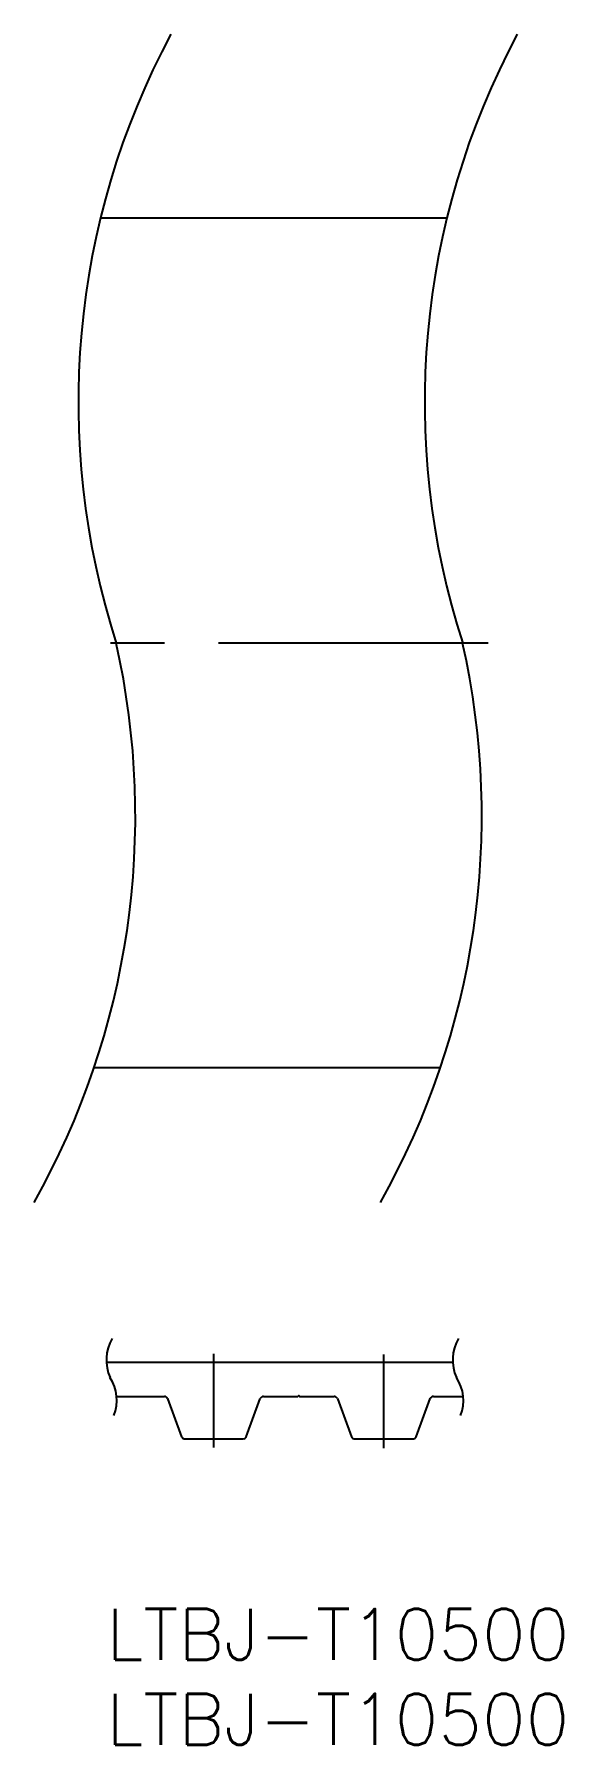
# Model space of a CAD drawing. Extents: x -4 to 27, y -8 to 93.
import ezdxf

# ---------------------------------------------------------------- set-up
doc = ezdxf.new("R2010")
doc.units = 0
doc.header["$LTSCALE"] = 0.5
doc.linetypes.add('CENTER', pattern=[50.8, 31.75, -6.35, 6.35, -6.35])
for name, color, linetype in [('MSM_CENTER', 1, 'CENTER'), ('MSM_CONTINUOUS', 7, 'CONTINUOUS'), ('MSM_NARROW', 5, 'CONTINUOUS'), ('MSM_PART_NUMBER', 7, 'CONTINUOUS')]:
    doc.layers.add(name, color=color, linetype=linetype)
doc.styles.get("Standard").update_dxf_attribs({"font": 'txt.shx', "height": 3, "bigfont": 'bigfont.shx'})

# ---------------------------------------------------------------- blocks, each defined once
blk = doc.blocks.new('*U11')
at = {"layer": 'MSM_PART_NUMBER'}
blk.add_text('LTBJ-T10500', height=3, dxfattribs=at).set_placement((0, -3))
blk = doc.blocks.new('*U12')
at = {"layer": 'MSM_PART_NUMBER'}
blk.add_text('LTBJ-T10500', height=3, dxfattribs=at).set_placement((0, -8))

msp = doc.modelspace()

# ---------------------------------------------------------------- linework, layer by layer
at = {"layer": 'MSM_CENTER'}
for p, q in [((22.48, 56.83), (-0.91, 56.83)), ((6.33, 9.5), (6.33, 15)), ((16.33, 9.46), (16.33, 14.96))]:
    msp.add_line(p, q, dxfattribs=at)
at = {"layer": 'MSM_CONTINUOUS'}
for p, q in [((20.04, 81.83), (-0.35, 81.83)), ((19.67, 31.83), (-0.72, 31.83)), ((20.39, 14.5), (0, 14.5)), ((0.62, 12.5), (3.42, 12.5)), ((3.61, 12.37), (4.43, 10.12)), ((8.24, 10.12), (9.06, 12.37)), ((9.25, 12.5), (11.28, 12.5)), ((11.35, 12.53), (11.31, 12.53)), ((11.38, 12.5), (13.42, 12.5)), ((13.61, 12.37), (14.43, 10.12)), ((18.24, 10.12), (19.06, 12.37)), ((19.25, 12.5), (21.01, 12.5)), ((4.58, 10), (8.08, 10)), ((14.58, 10), (18.08, 10))]:
    msp.add_line(p, q, dxfattribs=at)
for centre, radius, start, end in [((3.42, 12.3), 0.2, 20, 90), ((9.25, 12.3), 0.2, 90, 160), ((11.28, 12.52), 0.02, 270, 0), ((11.31, 12.52), 0.01, 90, 180), ((11.35, 12.52), 0.01, 0, 90), ((11.38, 12.52), 0.02, 180, 270), ((13.42, 12.3), 0.2, 20, 90), ((19.25, 12.3), 0.2, 90, 160), ((4.63, 10.23), 0.233, 208.7402, 258.7655), ((8.04, 10.23), 0.233, 281.2345, 331.2598), ((14.63, 10.23), 0.233, 208.7402, 258.7655), ((18.04, 10.23), 0.233, 281.2345, 331.2598)]:
    msp.add_arc(centre, radius, start, end, dxfattribs=at)
at = {"layer": 'MSM_NARROW'}
for centre, radius, start, end in [((44.19, 70.98), 45.84, 151.7781, 197.9815), ((64.58, 70.98), 45.84, 151.7781, 197.9815), ((-44.65, 46.66), 46.36, 330.6234, 12.6707), ((-24.26, 46.66), 46.36, 330.6234, 12.6707), ((2.51, 14.64), 2.51, 149.8522, 204.2003), ((22.9, 14.64), 2.51, 149.8522, 204.2003), ((-1.76, 12.27), 2.38, 338.0254, 34.1516), ((18.64, 12.27), 2.38, 338.0254, 34.1516)]:
    msp.add_arc(centre, radius, start, end, dxfattribs=at)

# ---------------------------------------------------------------- block references
at = {"layer": 'MSM_CONTINUOUS'}
for name in ['*U11', '*U12']:
    msp.add_blockref(name, (0, 0), dxfattribs=at)

doc.saveas('drawing.dxf')
